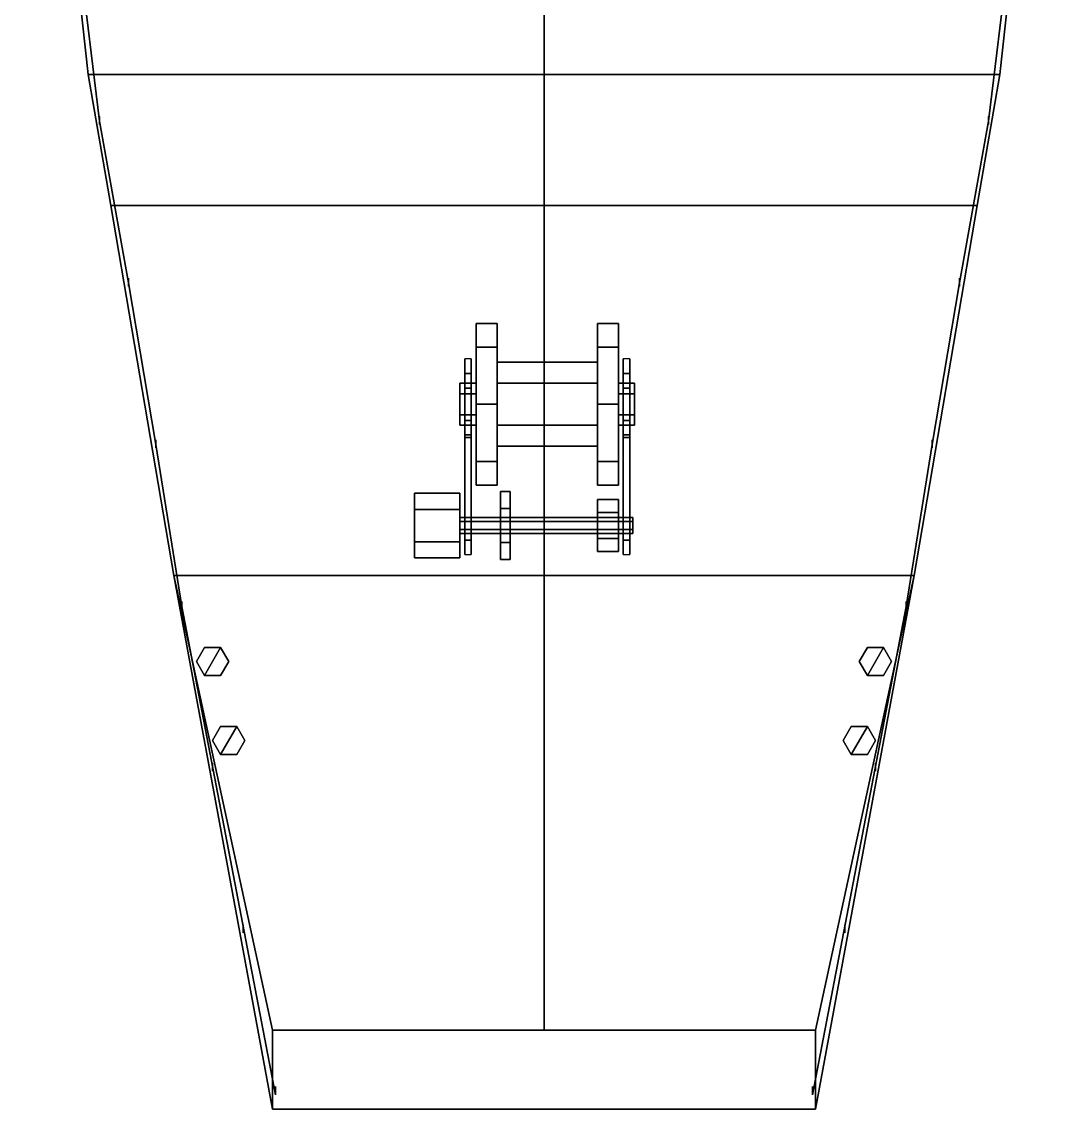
# Model space of a CAD drawing. Header units: millimetres. Extents: x -3.6 to 3.6, y -24.4 to 42.3.
# Drawn here: x -3.23 to 3.23, y -24.35 to -17.62 of the extents above; entities that cross this region are included whole.
import ezdxf

# ---------------------------------------------------------------- set-up
doc = ezdxf.new("R2010")
doc.units = ezdxf.units.MM
doc.layers.add('railings', color=6, linetype='Continuous')

msp = doc.modelspace()

# ---------------------------------------------------------------- linework, layer by layer
for points in [[(-3.23, -14.21, 1.68), (-2.82, -17.95, 1.68), (2.82, -17.95, 1.68), (3.23, -14.21, 1.68)], [(-3.23, -14.21, -1.44), (-2.82, -17.95, -0.71), (-2.82, -17.95, 1.68), (-3.23, -14.21, 1.68)], [(0, -17.95, -1.04), (-2.82, -17.95, -0.71), (-3.23, -14.21, -1.44), (0, -14.21, -1.44)], [(2.82, -17.95, -0.71), (0, -17.95, -1.04), (0, -14.21, -1.44), (3.23, -14.21, -1.44)], [(3.23, -14.21, 1.68), (2.82, -17.95, 1.68), (2.82, -17.95, -0.71), (3.23, -14.21, -1.44)], [(-2.82, -17.95, -0.71), (-2.68, -18.76, -0.61), (-2.68, -18.76, 1.68), (-2.82, -17.95, 1.68)], [(-2.82, -17.95, 1.68), (-2.68, -18.76, 1.68), (2.68, -18.76, 1.68), (2.82, -17.95, 1.68)], [(0, -18.76, -0.9), (-2.68, -18.76, -0.61), (-2.82, -17.95, -0.71), (0, -17.95, -1.04)], [(2.68, -18.76, -0.61), (0, -18.76, -0.9), (0, -17.95, -1.04), (2.82, -17.95, -0.71)], [(2.82, -17.95, 1.68), (2.68, -18.76, 1.68), (2.68, -18.76, -0.61), (2.82, -17.95, -0.71)], [(-2.68, -18.76, 1.68), (-2.29, -21.05, 1.68), (2.29, -21.05, 1.68), (2.68, -18.76, 1.68)], [(-2.68, -18.76, -0.61), (-2.29, -21.05, -0.35), (-2.29, -21.05, 1.68), (-2.68, -18.76, 1.68)], [(0, -21.05, -0.9), (-2.29, -21.05, -0.35), (-2.68, -18.76, -0.61), (0, -18.76, -0.9)], [(2.29, -21.05, -0.35), (0, -21.05, -0.9), (0, -18.76, -0.9), (2.68, -18.76, -0.61)], [(2.68, -18.76, 1.68), (2.29, -21.05, 1.68), (2.29, -21.05, -0.35), (2.68, -18.76, -0.61)], [(-0.42, -19.49, 2.29), (-0.42, -20.3436, 2.6436), (-0.42, -19.99, 2.79), (-0.42, -19.6364, 2.6436)], [(-0.42, -19.6364, 1.9364), (-0.42, -20.49, 2.29), (-0.42, -20.3436, 2.6436), (-0.42, -19.49, 2.29)], [(-0.29, -19.49, 2.29), (-0.29, -19.6364, 1.9364), (-0.42, -19.6364, 1.9364), (-0.42, -19.49, 2.29)], [(-0.29, -19.6364, 2.6436), (-0.29, -19.49, 2.29), (-0.42, -19.49, 2.29), (-0.42, -19.6364, 2.6436)], [(-0.29, -20.3436, 2.6436), (-0.29, -19.49, 2.29), (-0.29, -19.6364, 2.6436), (-0.29, -19.99, 2.79)], [(-0.29, -20.49, 2.29), (-0.29, -19.6364, 1.9364), (-0.29, -19.49, 2.29), (-0.29, -20.3436, 2.6436)], [(0.33, -19.49, 2.29), (0.33, -20.3436, 2.6436), (0.33, -19.99, 2.79), (0.33, -19.6364, 2.6436)], [(0.33, -19.6364, 1.9364), (0.33, -20.49, 2.29), (0.33, -20.3436, 2.6436), (0.33, -19.49, 2.29)], [(0.46, -19.49, 2.29), (0.46, -19.6364, 1.9364), (0.33, -19.6364, 1.9364), (0.33, -19.49, 2.29)], [(0.46, -19.6364, 2.6436), (0.46, -19.49, 2.29), (0.33, -19.49, 2.29), (0.33, -19.6364, 2.6436)], [(0.46, -20.3436, 2.6436), (0.46, -19.49, 2.29), (0.46, -19.6364, 2.6436), (0.46, -19.99, 2.79)], [(0.46, -20.49, 2.29), (0.46, -19.6364, 1.9364), (0.46, -19.49, 2.29), (0.46, -20.3436, 2.6436)], [(-0.29, -19.99, 2.79), (-0.29, -19.6364, 2.6436), (-0.42, -19.6364, 2.6436), (-0.42, -19.99, 2.79)], [(-0.42, -19.99, 1.79), (-0.42, -20.3436, 1.9364), (-0.42, -20.49, 2.29), (-0.42, -19.6364, 1.9364)], [(-0.29, -19.6364, 1.9364), (-0.29, -19.99, 1.79), (-0.42, -19.99, 1.79), (-0.42, -19.6364, 1.9364)], [(-0.29, -20.3436, 1.9364), (-0.29, -19.99, 1.79), (-0.29, -19.6364, 1.9364), (-0.29, -20.49, 2.29)], [(0.46, -19.99, 2.79), (0.46, -19.6364, 2.6436), (0.33, -19.6364, 2.6436), (0.33, -19.99, 2.79)], [(0.33, -19.99, 1.79), (0.33, -20.3436, 1.9364), (0.33, -20.49, 2.29), (0.33, -19.6364, 1.9364)], [(0.46, -19.6364, 1.9364), (0.46, -19.99, 1.79), (0.33, -19.99, 1.79), (0.33, -19.6364, 1.9364)], [(0.46, -20.3436, 1.9364), (0.46, -19.99, 1.79), (0.46, -19.6364, 1.9364), (0.46, -20.49, 2.29)], [(-0.49, -19.8, 2.29), (-0.49, -19.71, 1.68), (-0.49, -20.27, 1.68), (-0.49, -20.18, 2.29)], [(-0.45, -19.8, 2.29), (-0.45, -19.71, 1.68), (-0.49, -19.71, 1.68), (-0.49, -19.8, 2.29)], [(-0.45, -20.27, 1.68), (-0.45, -19.71, 1.68), (-0.45, -19.8, 2.29), (-0.45, -20.18, 2.29)], [(0.33, -19.73, 2.29), (0.33, -19.86, 2.0648), (-0.29, -19.86, 2.0648), (-0.29, -19.73, 2.29)], [(0.33, -19.86, 2.5152), (0.33, -19.73, 2.29), (-0.29, -19.73, 2.29), (-0.29, -19.86, 2.5152)], [(0.49, -19.71, 1.68), (0.49, -20.27, 1.68), (0.49, -20.18, 2.29), (0.49, -19.8, 2.29)], [(0.53, -19.8, 2.29), (0.53, -19.71, 1.68), (0.49, -19.71, 1.68), (0.49, -19.8, 2.29)], [(0.53, -20.18, 2.29), (0.53, -20.27, 1.68), (0.53, -19.71, 1.68), (0.53, -19.8, 2.29)], [(-0.49, -19.89, 2.46), (-0.49, -19.8, 2.29), (-0.49, -20.18, 2.29), (-0.49, -20.09, 2.46)], [(-0.45, -19.89, 2.46), (-0.45, -19.8, 2.29), (-0.49, -19.8, 2.29), (-0.49, -19.89, 2.46)], [(-0.45, -20.18, 2.29), (-0.45, -19.8, 2.29), (-0.45, -19.89, 2.46), (-0.45, -20.09, 2.46)], [(0.53, -19.89, 2.46), (0.53, -19.8, 2.29), (0.49, -19.8, 2.29), (0.49, -19.89, 2.46)], [(0.49, -19.8, 2.29), (0.49, -20.18, 2.29), (0.49, -20.09, 2.46), (0.49, -19.89, 2.46)], [(0.53, -20.09, 2.46), (0.53, -20.18, 2.29), (0.53, -19.8, 2.29), (0.53, -19.89, 2.46)], [(-0.52, -19.925, 2.1774), (-0.52, -19.86, 2.29), (-0.42, -19.86, 2.29), (-0.42, -19.925, 2.1774)], [(-0.52, -19.925, 2.1774), (-0.52, -20.055, 2.1774), (-0.52, -20.12, 2.29), (-0.52, -19.86, 2.29)], [(-0.52, -19.86, 2.29), (-0.52, -19.925, 2.4026), (-0.42, -19.925, 2.4026), (-0.42, -19.86, 2.29)], [(-0.52, -19.86, 2.29), (-0.52, -20.12, 2.29), (-0.52, -20.055, 2.4026), (-0.52, -19.925, 2.4026)], [(-0.45, -20.09, 2.46), (-0.45, -19.89, 2.46), (-0.49, -19.89, 2.46), (-0.49, -20.09, 2.46)], [(0.33, -19.86, 2.0648), (0.33, -20.12, 2.0648), (-0.29, -20.12, 2.0648), (-0.29, -19.86, 2.0648)], [(0.33, -20.12, 2.5152), (0.33, -19.86, 2.5152), (-0.29, -19.86, 2.5152), (-0.29, -20.12, 2.5152)], [(0.56, -19.86, 2.29), (0.56, -19.925, 2.1774), (0.46, -19.925, 2.1774), (0.46, -19.86, 2.29)], [(0.56, -19.925, 2.4026), (0.56, -19.86, 2.29), (0.46, -19.86, 2.29), (0.46, -19.925, 2.4026)], [(0.49, -19.89, 2.46), (0.49, -20.09, 2.46), (0.53, -20.09, 2.46), (0.53, -19.89, 2.46)], [(0.56, -20.055, 2.1774), (0.56, -19.925, 2.1774), (0.56, -19.86, 2.29), (0.56, -20.12, 2.29)], [(0.56, -20.12, 2.29), (0.56, -19.86, 2.29), (0.56, -19.925, 2.4026), (0.56, -20.055, 2.4026)], [(-0.52, -19.925, 2.4026), (-0.52, -20.055, 2.4026), (-0.42, -20.055, 2.4026), (-0.42, -19.925, 2.4026)], [(-0.52, -20.055, 2.1774), (-0.52, -19.925, 2.1774), (-0.42, -19.925, 2.1774), (-0.42, -20.055, 2.1774)], [(0.56, -19.925, 2.1774), (0.56, -20.055, 2.1774), (0.46, -20.055, 2.1774), (0.46, -19.925, 2.1774)], [(0.56, -20.055, 2.4026), (0.56, -19.925, 2.4026), (0.46, -19.925, 2.4026), (0.46, -20.055, 2.4026)], [(-0.29, -20.3436, 2.6436), (-0.29, -19.99, 2.79), (-0.42, -19.99, 2.79), (-0.42, -20.3436, 2.6436)], [(-0.29, -19.99, 1.79), (-0.29, -20.3436, 1.9364), (-0.42, -20.3436, 1.9364), (-0.42, -19.99, 1.79)], [(0.46, -20.3436, 2.6436), (0.46, -19.99, 2.79), (0.33, -19.99, 2.79), (0.33, -20.3436, 2.6436)], [(0.46, -19.99, 1.79), (0.46, -20.3436, 1.9364), (0.33, -20.3436, 1.9364), (0.33, -19.99, 1.79)], [(-0.52, -20.12, 2.29), (-0.52, -20.055, 2.1774), (-0.42, -20.055, 2.1774), (-0.42, -20.12, 2.29)], [(-0.52, -20.055, 2.4026), (-0.52, -20.12, 2.29), (-0.42, -20.12, 2.29), (-0.42, -20.055, 2.4026)], [(-0.49, -20.09, 2.46), (-0.49, -20.18, 2.29), (-0.45, -20.18, 2.29), (-0.45, -20.09, 2.46)], [(0.56, -20.055, 2.1774), (0.56, -20.12, 2.29), (0.46, -20.12, 2.29), (0.46, -20.055, 2.1774)], [(0.56, -20.12, 2.29), (0.56, -20.055, 2.4026), (0.46, -20.055, 2.4026), (0.46, -20.12, 2.29)], [(0.49, -20.09, 2.46), (0.49, -20.18, 2.29), (0.53, -20.18, 2.29), (0.53, -20.09, 2.46)], [(0.33, -20.12, 2.0648), (0.33, -20.25, 2.29), (-0.29, -20.25, 2.29), (-0.29, -20.12, 2.0648)], [(0.33, -20.25, 2.29), (0.33, -20.12, 2.5152), (-0.29, -20.12, 2.5152), (-0.29, -20.25, 2.29)], [(-0.49, -20.18, 2.29), (-0.49, -20.1948, 2.19), (-0.45, -20.1948, 2.19), (-0.45, -20.18, 2.29)], [(-0.49, -20.1948, 2.19), (-0.49, -20.27, 1.68), (-0.49, -20.92, 1.68), (-0.49, -20.83, 2.19)], [(-0.49, -20.1948, 2.19), (-0.49, -20.83, 2.19), (-0.45, -20.83, 2.19), (-0.45, -20.1948, 2.19)], [(-0.45, -20.92, 1.68), (-0.45, -20.27, 1.68), (-0.45, -20.1948, 2.19), (-0.45, -20.83, 2.19)], [(0.49, -20.18, 2.29), (0.49, -20.1948, 2.19), (0.53, -20.1948, 2.19), (0.53, -20.18, 2.29)], [(0.49, -20.27, 1.68), (0.49, -20.92, 1.68), (0.49, -20.83, 2.19), (0.49, -20.1948, 2.19)], [(0.49, -20.1948, 2.19), (0.49, -20.83, 2.19), (0.53, -20.83, 2.19), (0.53, -20.1948, 2.19)], [(0.53, -20.83, 2.19), (0.53, -20.92, 1.68), (0.53, -20.27, 1.68), (0.53, -20.1948, 2.19)], [(-0.29, -20.3436, 1.9364), (-0.29, -20.49, 2.29), (-0.42, -20.49, 2.29), (-0.42, -20.3436, 1.9364)], [(-0.29, -20.49, 2.29), (-0.29, -20.3436, 2.6436), (-0.42, -20.3436, 2.6436), (-0.42, -20.49, 2.29)], [(0.46, -20.3436, 1.9364), (0.46, -20.49, 2.29), (0.33, -20.49, 2.29), (0.33, -20.3436, 1.9364)], [(0.46, -20.49, 2.29), (0.46, -20.3436, 2.6436), (0.33, -20.3436, 2.6436), (0.33, -20.49, 2.29)], [(-0.8, -20.94, 2.11), (-0.8, -20.54, 2.11), (-0.8, -20.64, 1.9368), (-0.8, -20.84, 1.9368)], [(-0.52, -20.54, 2.11), (-0.52, -20.64, 1.9368), (-0.8, -20.64, 1.9368), (-0.8, -20.54, 2.11)], [(-0.8, -20.84, 2.2832), (-0.8, -20.64, 2.2832), (-0.8, -20.54, 2.11), (-0.8, -20.94, 2.11)], [(-0.52, -20.64, 2.2832), (-0.52, -20.54, 2.11), (-0.8, -20.54, 2.11), (-0.8, -20.64, 2.2832)], [(-0.52, -20.84, 1.9368), (-0.52, -20.64, 1.9368), (-0.52, -20.54, 2.11), (-0.52, -20.94, 2.11)], [(-0.52, -20.94, 2.11), (-0.52, -20.54, 2.11), (-0.52, -20.64, 2.2832), (-0.52, -20.84, 2.2832)], [(-0.27, -20.95, 2.11), (-0.27, -20.53, 2.11), (-0.27, -20.635, 1.9281), (-0.27, -20.845, 1.9281)], [(-0.21, -20.53, 2.11), (-0.21, -20.635, 1.9281), (-0.27, -20.635, 1.9281), (-0.27, -20.53, 2.11)], [(-0.27, -20.845, 2.2919), (-0.27, -20.635, 2.2919), (-0.27, -20.53, 2.11), (-0.27, -20.95, 2.11)], [(-0.21, -20.635, 2.2919), (-0.21, -20.53, 2.11), (-0.27, -20.53, 2.11), (-0.27, -20.635, 2.2919)], [(-0.21, -20.845, 1.9281), (-0.21, -20.635, 1.9281), (-0.21, -20.53, 2.11), (-0.21, -20.95, 2.11)], [(-0.21, -20.95, 2.11), (-0.21, -20.53, 2.11), (-0.21, -20.635, 2.2919), (-0.21, -20.845, 2.2919)], [(-0.52, -20.64, 1.9368), (-0.52, -20.84, 1.9368), (-0.8, -20.84, 1.9368), (-0.8, -20.64, 1.9368)], [(-0.52, -20.84, 2.2832), (-0.52, -20.64, 2.2832), (-0.8, -20.64, 2.2832), (-0.8, -20.84, 2.2832)], [(-0.21, -20.635, 1.9281), (-0.21, -20.845, 1.9281), (-0.27, -20.845, 1.9281), (-0.27, -20.635, 1.9281)], [(-0.21, -20.845, 2.2919), (-0.21, -20.635, 2.2919), (-0.27, -20.635, 2.2919), (-0.27, -20.845, 2.2919)], [(0.33, -20.9, 2.11), (0.33, -20.58, 2.11), (0.33, -20.66, 1.9714), (0.33, -20.82, 1.9714)], [(0.46, -20.58, 2.11), (0.46, -20.66, 1.9714), (0.33, -20.66, 1.9714), (0.33, -20.58, 2.11)], [(0.33, -20.82, 2.2486), (0.33, -20.66, 2.2486), (0.33, -20.58, 2.11), (0.33, -20.9, 2.11)], [(0.46, -20.66, 2.2486), (0.46, -20.58, 2.11), (0.33, -20.58, 2.11), (0.33, -20.66, 2.2486)], [(0.46, -20.82, 1.9714), (0.46, -20.66, 1.9714), (0.46, -20.58, 2.11), (0.46, -20.9, 2.11)], [(0.46, -20.9, 2.11), (0.46, -20.58, 2.11), (0.46, -20.66, 2.2486), (0.46, -20.82, 2.2486)], [(0.55, -20.69, 2.11), (0.55, -20.715, 2.0667), (-0.52, -20.715, 2.0667), (-0.52, -20.69, 2.11)], [(0.55, -20.715, 2.1533), (0.55, -20.69, 2.11), (-0.52, -20.69, 2.11), (-0.52, -20.715, 2.1533)], [(0.46, -20.66, 1.9714), (0.46, -20.82, 1.9714), (0.33, -20.82, 1.9714), (0.33, -20.66, 1.9714)], [(0.46, -20.82, 2.2486), (0.46, -20.66, 2.2486), (0.33, -20.66, 2.2486), (0.33, -20.82, 2.2486)], [(0.55, -20.765, 2.0667), (0.55, -20.715, 2.0667), (0.55, -20.69, 2.11), (0.55, -20.79, 2.11)], [(0.55, -20.79, 2.11), (0.55, -20.69, 2.11), (0.55, -20.715, 2.1533), (0.55, -20.765, 2.1533)], [(0.55, -20.715, 2.0667), (0.55, -20.765, 2.0667), (-0.52, -20.765, 2.0667), (-0.52, -20.715, 2.0667)], [(0.55, -20.765, 2.1533), (0.55, -20.715, 2.1533), (-0.52, -20.715, 2.1533), (-0.52, -20.765, 2.1533)], [(0.55, -20.765, 2.0667), (0.55, -20.79, 2.11), (-0.52, -20.79, 2.11), (-0.52, -20.765, 2.0667)], [(0.55, -20.79, 2.11), (0.55, -20.765, 2.1533), (-0.52, -20.765, 2.1533), (-0.52, -20.79, 2.11)], [(-0.52, -20.84, 1.9368), (-0.52, -20.94, 2.11), (-0.8, -20.94, 2.11), (-0.8, -20.84, 1.9368)], [(-0.52, -20.94, 2.11), (-0.52, -20.84, 2.2832), (-0.8, -20.84, 2.2832), (-0.8, -20.94, 2.11)], [(-0.49, -20.83, 2.19), (-0.49, -20.92, 1.68), (-0.45, -20.92, 1.68), (-0.45, -20.83, 2.19)], [(-0.21, -20.845, 1.9281), (-0.21, -20.95, 2.11), (-0.27, -20.95, 2.11), (-0.27, -20.845, 1.9281)], [(-0.21, -20.95, 2.11), (-0.21, -20.845, 2.2919), (-0.27, -20.845, 2.2919), (-0.27, -20.95, 2.11)], [(0.46, -20.82, 1.9714), (0.46, -20.9, 2.11), (0.33, -20.9, 2.11), (0.33, -20.82, 1.9714)], [(0.46, -20.9, 2.11), (0.46, -20.82, 2.2486), (0.33, -20.82, 2.2486), (0.33, -20.9, 2.11)], [(0.49, -20.83, 2.19), (0.49, -20.92, 1.68), (0.53, -20.92, 1.68), (0.53, -20.83, 2.19)], [(-2.29, -21.05, 1.68), (-1.68, -24.35, 1.68), (1.68, -24.35, 1.68), (2.29, -21.05, 1.68)], [(-2.29, -21.05, -0.35), (-1.68, -23.86, -0.35), (-1.68, -24.35, 1.68), (-2.29, -21.05, 1.68)], [(0, -23.86, -0.9), (-1.68, -23.86, -0.35), (-2.29, -21.05, -0.35), (0, -21.05, -0.9)], [(1.68, -23.86, -0.35), (0, -23.86, -0.9), (0, -21.05, -0.9), (2.29, -21.05, -0.35)], [(2.29, -21.05, 1.68), (1.68, -24.35, 1.68), (1.68, -23.86, -0.35), (2.29, -21.05, -0.35)], [(-2.1, -21.4934, 2.11), (-2.15, -21.58, 2.11), (-2.1, -21.6666, 2.11), (-2, -21.4934, 2.11)], [(-2.1, -21.4934, 1.68), (-2.15, -21.58, 1.68), (-2.15, -21.58, 2.11), (-2.1, -21.4934, 2.11)], [(-2, -21.4934, 2.11), (-2.1, -21.6666, 2.11), (-2, -21.6666, 2.11), (-1.95, -21.58, 2.11)], [(-2, -21.4934, 1.68), (-2.1, -21.4934, 1.68), (-2.1, -21.4934, 2.11), (-2, -21.4934, 2.11)], [(-1.95, -21.58, 1.68), (-2, -21.4934, 1.68), (-2, -21.4934, 2.11), (-1.95, -21.58, 2.11)], [(2, -21.4934, 1.68), (1.95, -21.58, 1.68), (1.95, -21.58, 2.11), (2, -21.4934, 2.11)], [(2, -21.4934, 2.11), (1.95, -21.58, 2.11), (2, -21.6666, 2.11), (2.1, -21.4934, 2.11)], [(2.1, -21.4934, 1.68), (2, -21.4934, 1.68), (2, -21.4934, 2.11), (2.1, -21.4934, 2.11)], [(2.1, -21.4934, 2.11), (2, -21.6666, 2.11), (2.1, -21.6666, 2.11), (2.15, -21.58, 2.11)], [(2.15, -21.58, 1.68), (2.1, -21.4934, 1.68), (2.1, -21.4934, 2.11), (2.15, -21.58, 2.11)], [(-2.15, -21.58, 1.68), (-2.1, -21.6666, 1.68), (-2.1, -21.6666, 2.11), (-2.15, -21.58, 2.11)], [(-2, -21.6666, 1.68), (-1.95, -21.58, 1.68), (-1.95, -21.58, 2.11), (-2, -21.6666, 2.11)], [(1.95, -21.58, 1.68), (2, -21.6666, 1.68), (2, -21.6666, 2.11), (1.95, -21.58, 2.11)], [(2.1, -21.6666, 1.68), (2.15, -21.58, 1.68), (2.15, -21.58, 2.11), (2.1, -21.6666, 2.11)], [(-2.1, -21.6666, 1.68), (-2, -21.6666, 1.68), (-2, -21.6666, 2.11), (-2.1, -21.6666, 2.11)], [(2, -21.6666, 1.68), (2.1, -21.6666, 1.68), (2.1, -21.6666, 2.11), (2, -21.6666, 2.11)], [(-2, -21.9834, 1.68), (-2.05, -22.07, 1.68), (-2.05, -22.07, 2.11), (-2, -21.9834, 2.11)], [(-2, -21.9834, 2.11), (-2.05, -22.07, 2.11), (-2, -22.1566, 2.11), (-1.9, -21.9834, 2.11)], [(-1.9, -21.9834, 1.68), (-2, -21.9834, 1.68), (-2, -21.9834, 2.11), (-1.9, -21.9834, 2.11)], [(-1.9, -21.9834, 2.11), (-2, -22.1566, 2.11), (-1.9, -22.1566, 2.11), (-1.85, -22.07, 2.11)], [(-1.85, -22.07, 1.68), (-1.9, -21.9834, 1.68), (-1.9, -21.9834, 2.11), (-1.85, -22.07, 2.11)], [(1.9, -21.9834, 2.11), (1.85, -22.07, 2.11), (1.9, -22.1566, 2.11), (2, -21.9834, 2.11)], [(1.9, -21.9834, 1.68), (1.85, -22.07, 1.68), (1.85, -22.07, 2.11), (1.9, -21.9834, 2.11)], [(2, -21.9834, 2.11), (1.9, -22.1566, 2.11), (2, -22.1566, 2.11), (2.05, -22.07, 2.11)], [(2, -21.9834, 1.68), (1.9, -21.9834, 1.68), (1.9, -21.9834, 2.11), (2, -21.9834, 2.11)], [(2.05, -22.07, 1.68), (2, -21.9834, 1.68), (2, -21.9834, 2.11), (2.05, -22.07, 2.11)], [(-2.05, -22.07, 1.68), (-2, -22.1566, 1.68), (-2, -22.1566, 2.11), (-2.05, -22.07, 2.11)], [(-1.9, -22.1566, 1.68), (-1.85, -22.07, 1.68), (-1.85, -22.07, 2.11), (-1.9, -22.1566, 2.11)], [(1.85, -22.07, 1.68), (1.9, -22.1566, 1.68), (1.9, -22.1566, 2.11), (1.85, -22.07, 2.11)], [(2, -22.1566, 1.68), (2.05, -22.07, 1.68), (2.05, -22.07, 2.11), (2, -22.1566, 2.11)], [(-2, -22.1566, 1.68), (-1.9, -22.1566, 1.68), (-1.9, -22.1566, 2.11), (-2, -22.1566, 2.11)], [(1.9, -22.1566, 1.68), (2, -22.1566, 1.68), (2, -22.1566, 2.11), (1.9, -22.1566, 2.11)], [(1.68, -24.35, 1.68), (-1.68, -24.35, 1.68), (-1.68, -23.86, -0.35), (1.68, -23.86, -0.35)], [(1.68, -23.86, -0.35), (-1.68, -23.86, -0.35), (0, -23.86, -0.9)]]:
    msp.add_3dface(points)
at = {"layer": 'railings'}
for points in [[(-2.87, -17.24, 2.68), (-2.87, -17.24, 2.73), (-2.75, -18.24, 2.73), (-2.75, -18.24, 2.68)], [(-2.75, -18.24, 2.68), (-2.75, -18.24, 2.73), (-2.87, -17.24, 2.73), (-2.87, -17.24, 2.68)], [(2.87, -17.24, 2.68), (2.87, -17.24, 2.73), (2.75, -18.24, 2.73), (2.75, -18.24, 2.68)], [(2.75, -18.24, 2.68), (2.75, -18.24, 2.73), (2.87, -17.24, 2.73), (2.87, -17.24, 2.68)], [(-2.75, -18.21, 2.68), (-2.75, -18.26, 2.68), (-2.75, -18.26, 1.68), (-2.75, -18.21, 1.68)], [(-2.75, -18.21, 1.68), (-2.75, -18.26, 1.68), (-2.75, -18.26, 2.68), (-2.75, -18.21, 2.68)], [(2.75, -18.21, 1.68), (2.75, -18.26, 1.68), (2.75, -18.26, 2.68), (2.75, -18.21, 2.68)], [(2.75, -18.21, 2.68), (2.75, -18.26, 2.68), (2.75, -18.26, 1.68), (2.75, -18.21, 1.68)], [(-2.75, -18.24, 2.68), (-2.75, -18.24, 2.73), (-2.57, -19.24, 2.73), (-2.57, -19.24, 2.68)], [(-2.57, -19.24, 2.68), (-2.57, -19.24, 2.73), (-2.75, -18.24, 2.73), (-2.75, -18.24, 2.68)], [(2.57, -19.24, 2.68), (2.57, -19.24, 2.73), (2.75, -18.24, 2.73), (2.75, -18.24, 2.68)], [(2.75, -18.24, 2.68), (2.75, -18.24, 2.73), (2.57, -19.24, 2.73), (2.57, -19.24, 2.68)], [(-2.57, -19.21, 2.68), (-2.57, -19.26, 2.68), (-2.57, -19.26, 1.68), (-2.57, -19.21, 1.68)], [(-2.57, -19.21, 1.68), (-2.57, -19.26, 1.68), (-2.57, -19.26, 2.68), (-2.57, -19.21, 2.68)], [(2.57, -19.21, 2.68), (2.57, -19.26, 2.68), (2.57, -19.26, 1.68), (2.57, -19.21, 1.68)], [(2.57, -19.21, 1.68), (2.57, -19.26, 1.68), (2.57, -19.26, 2.68), (2.57, -19.21, 2.68)], [(-2.4, -20.24, 2.68), (-2.4, -20.24, 2.73), (-2.57, -19.24, 2.73), (-2.57, -19.24, 2.68)], [(-2.57, -19.24, 2.68), (-2.57, -19.24, 2.73), (-2.4, -20.24, 2.73), (-2.4, -20.24, 2.68)], [(2.57, -19.24, 2.68), (2.57, -19.24, 2.73), (2.4, -20.24, 2.73), (2.4, -20.24, 2.68)], [(2.4, -20.24, 2.68), (2.4, -20.24, 2.73), (2.57, -19.24, 2.73), (2.57, -19.24, 2.68)], [(-2.4, -20.21, 1.68), (-2.4, -20.26, 1.68), (-2.4, -20.26, 2.68), (-2.4, -20.21, 2.68)], [(-2.4, -20.21, 2.68), (-2.4, -20.26, 2.68), (-2.4, -20.26, 1.68), (-2.4, -20.21, 1.68)], [(-2.4, -20.24, 2.68), (-2.4, -20.24, 2.73), (-2.24, -21.24, 2.73), (-2.24, -21.24, 2.68)], [(-2.24, -21.24, 2.68), (-2.24, -21.24, 2.73), (-2.4, -20.24, 2.73), (-2.4, -20.24, 2.68)], [(2.24, -21.24, 2.68), (2.24, -21.24, 2.73), (2.4, -20.24, 2.73), (2.4, -20.24, 2.68)], [(2.4, -20.24, 2.68), (2.4, -20.24, 2.73), (2.24, -21.24, 2.73), (2.24, -21.24, 2.68)], [(2.4, -20.21, 1.68), (2.4, -20.26, 1.68), (2.4, -20.26, 2.68), (2.4, -20.21, 2.68)], [(2.4, -20.21, 2.68), (2.4, -20.26, 2.68), (2.4, -20.26, 1.68), (2.4, -20.21, 1.68)], [(-2.24, -21.21, 2.68), (-2.24, -21.26, 2.68), (-2.24, -21.26, 1.68), (-2.24, -21.21, 1.68)], [(-2.24, -21.21, 1.68), (-2.24, -21.26, 1.68), (-2.24, -21.26, 2.68), (-2.24, -21.21, 2.68)], [(-2.24, -21.24, 2.68), (-2.24, -21.24, 2.73), (-1.66, -24.26, 2.73), (-1.66, -24.26, 2.68)], [(-1.66, -24.26, 2.68), (-1.66, -24.26, 2.73), (-2.24, -21.24, 2.73), (-2.24, -21.24, 2.68)], [(2.24, -21.24, 2.68), (2.24, -21.24, 2.73), (1.66, -24.26, 2.73), (1.66, -24.26, 2.68)], [(1.66, -24.26, 2.68), (1.66, -24.26, 2.73), (2.24, -21.24, 2.73), (2.24, -21.24, 2.68)], [(2.24, -21.21, 2.68), (2.24, -21.26, 2.68), (2.24, -21.26, 1.68), (2.24, -21.21, 1.68)], [(2.24, -21.21, 1.68), (2.24, -21.26, 1.68), (2.24, -21.26, 2.68), (2.24, -21.21, 2.68)], [(-2.05, -22.21, 1.68), (-2.05, -22.26, 1.68), (-2.05, -22.26, 2.68), (-2.05, -22.21, 2.68)], [(-2.05, -22.21, 2.68), (-2.05, -22.26, 2.68), (-2.05, -22.26, 1.68), (-2.05, -22.21, 1.68)], [(2.05, -22.21, 1.68), (2.05, -22.26, 1.68), (2.05, -22.26, 2.68), (2.05, -22.21, 2.68)], [(2.05, -22.21, 2.68), (2.05, -22.26, 2.68), (2.05, -22.26, 1.68), (2.05, -22.21, 1.68)], [(-1.86, -23.21, 2.68), (-1.86, -23.26, 2.68), (-1.86, -23.26, 1.68), (-1.86, -23.21, 1.68)], [(-1.86, -23.21, 1.68), (-1.86, -23.26, 1.68), (-1.86, -23.26, 2.68), (-1.86, -23.21, 2.68)], [(1.86, -23.21, 2.68), (1.86, -23.26, 2.68), (1.86, -23.26, 1.68), (1.86, -23.21, 1.68)], [(1.86, -23.21, 1.68), (1.86, -23.26, 1.68), (1.86, -23.26, 2.68), (1.86, -23.21, 2.68)], [(-1.66, -24.21, 1.68), (-1.66, -24.26, 1.68), (-1.66, -24.26, 2.68), (-1.66, -24.21, 2.68)], [(-1.66, -24.21, 2.68), (-1.66, -24.26, 2.68), (-1.66, -24.26, 1.68), (-1.66, -24.21, 1.68)], [(1.66, -24.21, 1.68), (1.66, -24.26, 1.68), (1.66, -24.26, 2.68), (1.66, -24.21, 2.68)], [(1.66, -24.21, 2.68), (1.66, -24.26, 2.68), (1.66, -24.26, 1.68), (1.66, -24.21, 1.68)]]:
    msp.add_3dface(points, dxfattribs=at)

doc.saveas('drawing.dxf')
